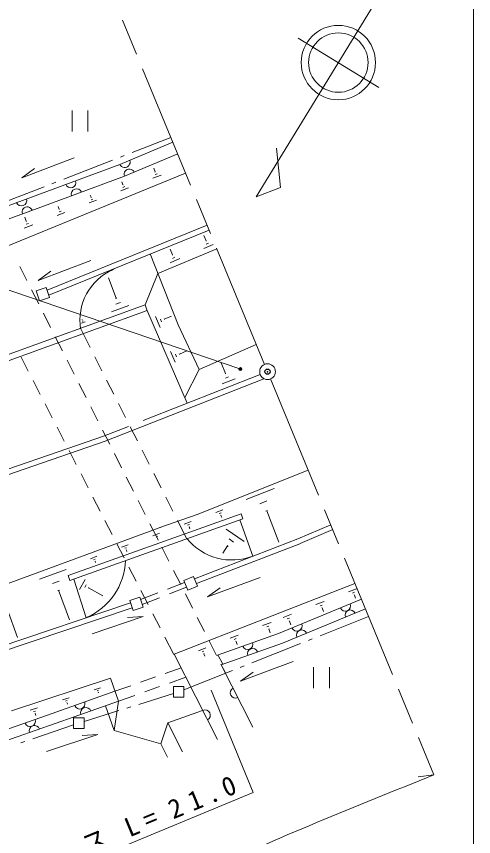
# Model space of a CAD drawing. Units: millimetres, scale not verified. Extents: x 40000 to 680000, y 20000 to 380000.
# Drawn here: x 535384 to 579000, y 261398 to 339608 of the extents above; entities that cross this region are included whole.
import ezdxf
from ezdxf.enums import TextEntityAlignment as Align

# ---------------------------------------------------------------- set-up
doc = ezdxf.new("R2010")
doc.units = ezdxf.units.MM
doc.header["$LTSCALE"] = 1000
doc.header["$PDMODE"] = 32
doc.header["$PDSIZE"] = 500
doc.linetypes.add('CHAIN', pattern=[18.5, 12, -1.5, 3.5, -1.5])
for name, color, linetype, lineweight in [('M-BGD', 7, 'Continuous', 13), ('M-BMK', 2, 'CHAIN', 13), ('M-BMK-ROW', 30, 'Continuous', 13), ('M-BMK-SRVR', 3, 'Continuous', 13), ('M-STR-HTXT', 7, 'Continuous', 13), ('M-STR-STR1', 1, 'Continuous', 13), ('M-STR-STRC', 7, 'Continuous', 13), ('M-TTL-BAND', 7, 'Continuous', 13)]:
    doc.layers.add(name, color=color, linetype=linetype, lineweight=lineweight)
doc.layers.add('M-OTRS', color=6, linetype='Continuous')
doc.styles.add('ＭＳ ゴシック', font='')
doc.styles.get('ＭＳ ゴシック').set_extended_font_data('MS Gothic')

msp = doc.modelspace()

# ---------------------------------------------------------------- linework, layer by layer
at = {"layer": 'M-BGD'}
for p, q in [((540708, 330650), (540708, 328647)), ((542211, 330650), (542210, 328647)), ((545265, 325502), (550312, 327604)), ((545685, 324370), (550773, 326493)), ((533046, 320996), (545265, 325502)), ((535891, 324210), (540908, 326113)), ((551524, 324670), (531083, 316319)), ((535891, 324210), (537112, 325092)), ((548620, 324780), (548490, 325121)), ((548590, 324770), (548640, 324790)), ((548610, 324520), (548800, 324590)), ((537703, 321416), (545685, 324370)), ((545545, 323559), (545435, 323839)), ((548409, 324169), (549181, 324470)), ((545345, 322988), (546076, 323268)), ((545525, 323549), (545565, 323569)), ((545535, 323308), (545715, 323378)), ((542510, 322357), (542430, 322568)), ((542490, 322347), (542530, 322367)), ((539466, 321226), (539356, 321496)), ((542330, 321816), (543011, 322087)), ((542510, 322127), (542681, 322187)), ((533597, 319914), (537703, 321416)), ((539265, 320635), (540006, 320925)), ((539436, 321216), (539486, 321236)), ((539456, 320965), (539646, 321035)), ((536331, 320074), (536181, 320465)), ((536311, 320064), (536361, 320084)), ((536111, 319413), (536942, 319734)), ((536331, 319784), (536531, 319864)), ((553577, 319702), (538313, 313504)), ((553767, 319232), (538474, 313034)), ((553487, 318210), (553276, 318701)), ((553266, 317489), (554147, 317870)), ((553456, 318200), (553507, 318220)), ((553486, 317900), (553707, 317990)), ((548148, 316959), (550822, 310208)), ((554508, 317449), (548889, 315086)), ((550272, 316868), (550051, 317399)), ((550242, 316858), (550302, 316878)), ((537472, 314436), (542480, 316338)), ((550051, 316117), (550963, 316508)), ((550282, 316538), (550502, 316638)), ((537472, 314436), (538684, 315307)), ((544563, 315447), (544823, 315597)), ((544913, 312733), (544182, 314686)), ((548889, 315086), (547657, 312091)), ((537282, 313434), (538233, 313745)), ((538233, 313745), (538544, 312793)), ((537592, 312483), (537282, 313434)), ((529860, 305653), (547657, 312091)), ((538544, 312793), (537592, 312483)), ((544853, 312713), (544963, 312753)), ((544883, 312162), (545304, 312312)), ((547657, 312091), (547817, 311631)), ((530050, 305122), (547858, 311551)), ((544442, 311431), (546105, 312051)), ((547817, 311631), (551683, 302717)), ((541588, 310369), (541949, 310499)), ((541688, 310650), (541658, 310720)), ((541668, 310650), (541698, 310660)), ((541678, 310530), (541768, 310560)), ((548649, 310980), (549099, 309948)), ((549129, 310729), (549240, 310469)), ((549470, 310759), (549500, 310699)), ((549490, 310729), (550171, 311030)), ((541518, 309808), (542407, 308051)), ((550822, 310208), (552825, 305942)), ((558263, 308335), (552825, 305942)), ((550091, 307665), (550531, 306633)), ((550561, 307414), (550671, 307154)), ((550912, 307444), (550942, 307384)), ((550932, 307414), (551653, 307725)), ((542859, 307159), (543536, 305821)), ((552825, 305942), (551442, 303268)), ((555328, 305551), (554928, 306573)), ((559004, 305062), (543861, 299112)), ((555008, 304560), (556240, 305050)), ((555288, 305531), (555368, 305571)), ((555318, 305120), (555629, 305240)), ((543988, 304928), (544665, 303590)), ((545117, 302698), (545794, 301359)), ((546246, 300467), (546923, 299129)), ((543851, 299102), (533565, 295548)), ((547375, 298237), (548052, 296898)), ((548504, 296006), (549181, 294668)), ((563219, 296337), (552633, 292101)), ((557290, 293553), (559974, 294594)), ((549633, 293776), (550310, 292437)), ((558612, 293142), (559283, 293402)), ((554406, 292311), (555087, 292562)), ((540314, 286283), (556819, 292161)), ((552633, 292101), (549058, 290879)), ((554736, 292201), (554907, 292271)), ((554877, 292021), (554917, 292041)), ((554897, 292031), (554967, 291830)), ((556819, 292161), (556990, 291690)), ((559173, 292431), (559343, 292501)), ((559263, 292471), (560425, 289486)), ((549348, 290980), (516087, 278714)), ((540484, 285813), (556990, 291690)), ((550762, 291545), (551652, 289788)), ((551391, 291200), (552052, 291450)), ((551712, 291090), (551882, 291150)), ((556699, 291590), (557941, 288135)), ((565372, 291129), (562247, 289797)), ((548397, 290088), (549038, 290329)), ((551852, 290919), (551892, 290929)), ((551872, 290929), (551932, 290739)), ((555397, 290729), (557100, 289547)), ((565562, 290668), (562448, 289336)), ((548707, 289988), (548867, 290048)), ((548837, 289818), (548877, 289828)), ((548857, 289828), (548917, 289668)), ((552362, 285992), (562247, 289797)), ((555688, 289777), (556108, 289477)), ((545412, 288987), (546043, 289227)), ((545723, 288887), (545873, 288947)), ((545853, 288726), (545893, 288736)), ((545873, 288726), (545913, 288596)), ((552553, 285531), (562428, 289326)), ((555537, 289116), (555067, 288425)), ((555487, 289156), (555597, 289076)), ((542458, 287895), (543069, 288126)), ((542748, 287795), (542898, 287855)), ((542878, 287635), (542918, 287655)), ((542898, 287645), (542938, 287535)), ((537590, 285943), (540124, 286864)), ((540314, 286283), (540484, 285813)), ((538822, 285532), (539453, 285763)), ((540855, 285943), (542037, 282267)), ((541416, 284951), (541947, 285923)), ((549799, 285005), (551431, 285631)), ((567685, 285520), (550429, 278781)), ((551351, 285822), (552282, 286202)), ((551731, 284890), (551351, 285822)), ((552282, 286202), (552663, 285271)), ((553604, 284259), (558642, 286112)), ((539333, 284861), (539493, 284911)), ((539413, 284891), (540444, 282067)), ((541907, 285151), (542037, 285402)), ((542247, 285081), (542277, 285141)), ((542257, 285111), (543619, 284370)), ((549974, 284535), (551621, 285171)), ((552663, 285271), (551731, 284890)), ((553604, 284259), (554836, 285120)), ((567074, 284739), (567825, 285029)), ((567445, 284619), (567635, 284699)), ((546213, 283909), (547164, 284230)), ((546523, 282968), (546213, 283909)), ((547164, 284230), (547475, 283278)), ((547234, 284019), (548866, 284646)), ((547395, 283539), (549041, 284175)), ((560374, 280763), (568296, 284028)), ((567605, 284418), (567645, 284438)), ((567625, 284428), (567745, 284128)), ((546283, 283689), (524730, 276450)), ((546443, 283218), (524890, 275979)), ((547475, 283278), (546523, 282968)), ((563960, 283517), (564741, 283818)), ((564350, 283397), (564540, 283467)), ((564510, 283187), (564560, 283207)), ((564540, 283197), (564671, 282856)), ((534515, 283109), (535487, 280385)), ((542607, 280745), (547485, 282377)), ((545992, 282287), (547485, 282377)), ((560754, 279842), (568677, 283106)), ((560835, 282286), (561636, 282596)), ((558872, 281515), (559673, 281825)), ((561225, 282155), (561426, 282236)), ((561396, 281945), (561446, 281965)), ((561426, 281955), (561576, 281585)), ((559262, 281394), (559463, 281475)), ((559433, 281184), (559483, 281204)), ((559463, 281194), (559603, 280814)), ((554475, 278681), (560374, 280763)), ((555787, 280313), (556538, 280603)), ((556158, 280193), (556348, 280273)), ((556318, 280003), (556358, 280023)), ((556338, 280013), (556458, 279702)), ((552762, 279122), (553453, 279402)), ((554926, 277779), (560754, 279842)), ((554564, 270659), (550429, 278781)), ((553103, 279021), (553273, 279091)), ((553243, 278831), (553293, 278851)), ((553273, 278841), (553363, 278601)), ((554615, 278731), (555086, 277839)), ((554926, 277779), (557940, 271840)), ((556748, 276227), (561776, 278079)), ((549590, 276950), (551090, 277479)), ((556748, 276227), (557980, 277088)), ((563739, 277568), (563739, 275565)), ((565241, 277568), (565241, 275565)), ((534905, 273384), (544350, 276508)), ((545121, 274315), (544350, 276508)), ((547233, 276118), (548647, 276617)), ((549980, 276035), (551540, 276588)), ((542807, 275407), (543398, 275597)), ((543078, 275297), (543228, 275347)), ((544790, 275256), (546290, 275785)), ((547623, 275201), (549037, 275702)), ((538791, 273134), (544790, 275256)), ((539773, 274435), (540424, 274636)), ((543198, 275136), (543228, 275156)), ((543208, 275146), (543228, 275096)), ((545121, 274315), (546681, 274867)), ((540083, 274315), (540243, 274365)), ((540203, 274135), (540243, 274155)), ((540223, 274145), (540273, 274015)), ((540884, 272813), (545121, 274315)), ((543869, 273864), (544710, 271501)), ((545121, 274315), (544710, 271501)), ((532632, 270961), (538791, 273134)), ((536708, 273444), (537399, 273665)), ((537028, 273314), (537209, 273374)), ((537159, 273134), (537209, 273144)), ((537189, 273134), (537249, 272943)), ((549817, 272251), (553153, 273433)), ((530919, 269339), (540884, 272813)), ((549817, 272251), (549156, 270248)), ((549817, 272251), (551229, 269487)), ((549156, 270248), (544710, 271501)), ((538270, 269508), (543147, 271140)), ((541645, 271050), (543147, 271140)), ((549156, 270248), (549797, 268987))]:
    msp.add_line(p, q, dxfattribs=at)
for centre, radius, start, end in [((545725, 325692), 501, 202.66313, 22.66313), ((546146, 324560), 501, 22.65224, 202.65224), ((540568, 323769), 501, 200.2103, 20.2103), ((541118, 322678), 501, 20.29111, 200.29111), ((535870, 322037), 501, 200.2103, 20.2103), ((536421, 320946), 501, 20.07577, 200.07577), ((546706, 310629), 5268, 113.94137, 189.01489), ((555948, 293333), 5558, 219.50049, 290.97395), ((539623, 287976), 6189, 292.94185, 357.56638), ((566764, 283397), 501, 202.38879, 22.38879), ((567234, 282505), 501, 22.38878, 202.38878), ((562137, 281494), 501, 202.38879, 22.38879), ((562597, 280603), 501, 22.38878, 202.38878), ((557449, 279732), 501, 199.4594, 19.4594), ((557920, 278841), 501, 19.47158, 199.47158), ((556287, 275105), 501, 116.8787, 296.8787), ((541425, 274065), 501, 199.47158, 19.47158), ((542006, 273203), 501, 19.51563, 199.51563), ((553383, 272972), 501, 296.98187, 116.98187), ((536698, 272393), 501, 199.47158, 19.47158), ((537108, 271491), 501, 19.22739, 199.22739)]:
    msp.add_arc(centre, radius, start, end, dxfattribs=at)
at = {"layer": 'M-BMK'}
for p, q in [((559053, 306423), (543043, 345221)), ((558645, 305456), (543680, 299573)), ((559626, 305035), (575215, 267282)), ((543680, 299573), (540305, 298411)), ((540305, 298411), (533455, 296048))]:
    msp.add_line(p, q, dxfattribs=at)
at = {"layer": 'M-BMK-ROW'}
for p, q in [((546420, 326619), (550122, 328055)), ((545302, 326185), (545675, 326330)), ((539894, 324087), (544556, 325895)), ((538776, 323653), (539149, 323797)), ((534328, 321927), (538030, 323363)), ((568977, 282385), (564352, 280553)), ((563608, 280258), (563237, 280111)), ((562493, 279816), (557844, 277975)), ((557100, 277680), (556729, 277533)), ((555985, 277238), (551360, 275406)), ((550358, 274705), (550359, 275707)), ((550359, 275707), (551360, 275706)), ((551360, 275706), (551360, 274705)), ((550358, 275046), (547051, 274008)), ((551360, 274705), (550358, 274705)), ((546288, 273769), (545906, 273649)), ((545143, 273410), (541835, 272372)), ((540834, 271711), (540834, 272713)), ((540834, 272713), (541836, 272713)), ((541836, 272713), (541835, 271711)), ((540834, 272042), (536948, 270717)), ((541835, 271711), (540834, 271711)), ((536191, 270459), (535812, 270330))]:
    msp.add_line(p, q, dxfattribs=at)
at = {"layer": 'M-BMK-SRVR'}
for p, q in [((571335, 343737), (558244, 322396)), ((569952, 332841), (562271, 337548)), ((560568, 323307), (560207, 327043)), ((558244, 322396), (560568, 323307))]:
    msp.add_line(p, q, dxfattribs=at)
for centre, radius in [((566097, 335205), 3545), ((566097, 335205), 2834), ((559344, 305731), 751)]:
    msp.add_circle(centre, radius, dxfattribs=at)
at = {"layer": 'M-OTRS'}
msp.add_point((559344, 305731), dxfattribs=at)
at = {"layer": 'M-STR-HTXT'}
for p, q in [((557979, 265591), (553954, 275346)), ((573723, 267092), (575215, 267282)), ((557979, 265591), (534693, 255978))]:
    msp.add_line(p, q, dxfattribs=at)
for points, knots in [([(200509, 344277), (253620, 332199), (306730, 320121), (360627, 314708), (371366, 313629), (382137, 312815), (392989, 312394), (425006, 311150), (457730, 313323), (488169, 322572), (507046, 328307), (525045, 336764), (543043, 345221)], [0, 0, 0, 0, 1, 1, 1, 2, 2, 2, 3, 3, 3, 4, 4, 4, 4]), ([(575215, 267282), (567728, 264288), (560241, 261294), (552948, 257828), (548645, 255783), (544409, 253573), (540002, 251818), (533903, 249390), (527475, 247831), (521047, 246272)], [0, 0, 0, 0, 1, 1, 1, 2, 2, 2, 3, 3, 3, 3])]:
    msp.add_open_spline(points, degree=3, knots=knots, dxfattribs=at)
at = {"layer": 'M-STR-STR1'}
for p, q in [((535704, 315759), (536381, 314420)), ((536833, 313528), (537511, 312190)), ((537962, 311298), (538640, 309959)), ((539091, 309067), (539769, 307729)), ((535826, 307103), (536513, 305770)), ((540221, 306837), (540898, 305498)), ((536970, 304880), (537657, 303547)), ((541350, 304606), (542027, 303268)), ((538114, 302658), (538801, 301324)), ((542479, 302376), (543156, 301038)), ((539258, 300435), (539945, 299101)), ((543608, 300145), (544286, 298807)), ((540403, 298212), (541089, 296878)), ((544737, 297915), (545415, 296577)), ((541547, 295989), (542233, 294655)), ((545867, 295684), (546544, 294346)), ((542691, 293766), (543377, 292433)), ((546996, 293454), (547673, 292116)), ((543835, 291543), (544521, 290210)), ((548125, 291224), (548802, 289885)), ((544979, 289321), (545665, 287987)), ((549254, 288993), (549932, 287655)), ((546123, 287098), (546810, 285764)), ((550383, 286763), (551061, 285424)), ((547267, 284875), (547954, 283541)), ((551512, 284532), (552190, 283194)), ((548411, 282652), (549098, 281318)), ((552642, 282302), (553319, 280963)), ((549555, 280429), (550409, 278771)), ((553771, 280071), (554448, 278733)), ((554900, 277841), (555286, 277078))]:
    msp.add_line(p, q, dxfattribs=at)
at = {"layer": 'M-STR-STRC'}
for p, q in [((556600, 306032), (481299, 331666)), ((556710, 305941), (556781, 306012))]:
    msp.add_line(p, q, dxfattribs=at)
for radius in [140, 110, 80.1, 50.1, 20]:
    msp.add_circle((556750, 305982), radius, dxfattribs=at)
at = {"layer": 'M-TTL-BAND'}
msp.add_line((579000, 20000), (579000, 370000), dxfattribs=at)

# ---------------------------------------------------------------- texts
at = {"layer": 'M-STR-HTXT', "style": 'ＭＳ ゴシック'}
for s, p in [('0', (555626, 264620)), ('1', (552421, 263298)), ('2', (550548, 262527)), ('.', (554063, 263979)), ('=', (548124, 261525)), ('L', (546381, 260805)), ('ス', (542265, 259102))]:
    msp.add_text(s, height=1833, rotation=22.429, dxfattribs=at).set_placement(p, align=Align.BOTTOM_LEFT)

doc.saveas('drawing.dxf')
